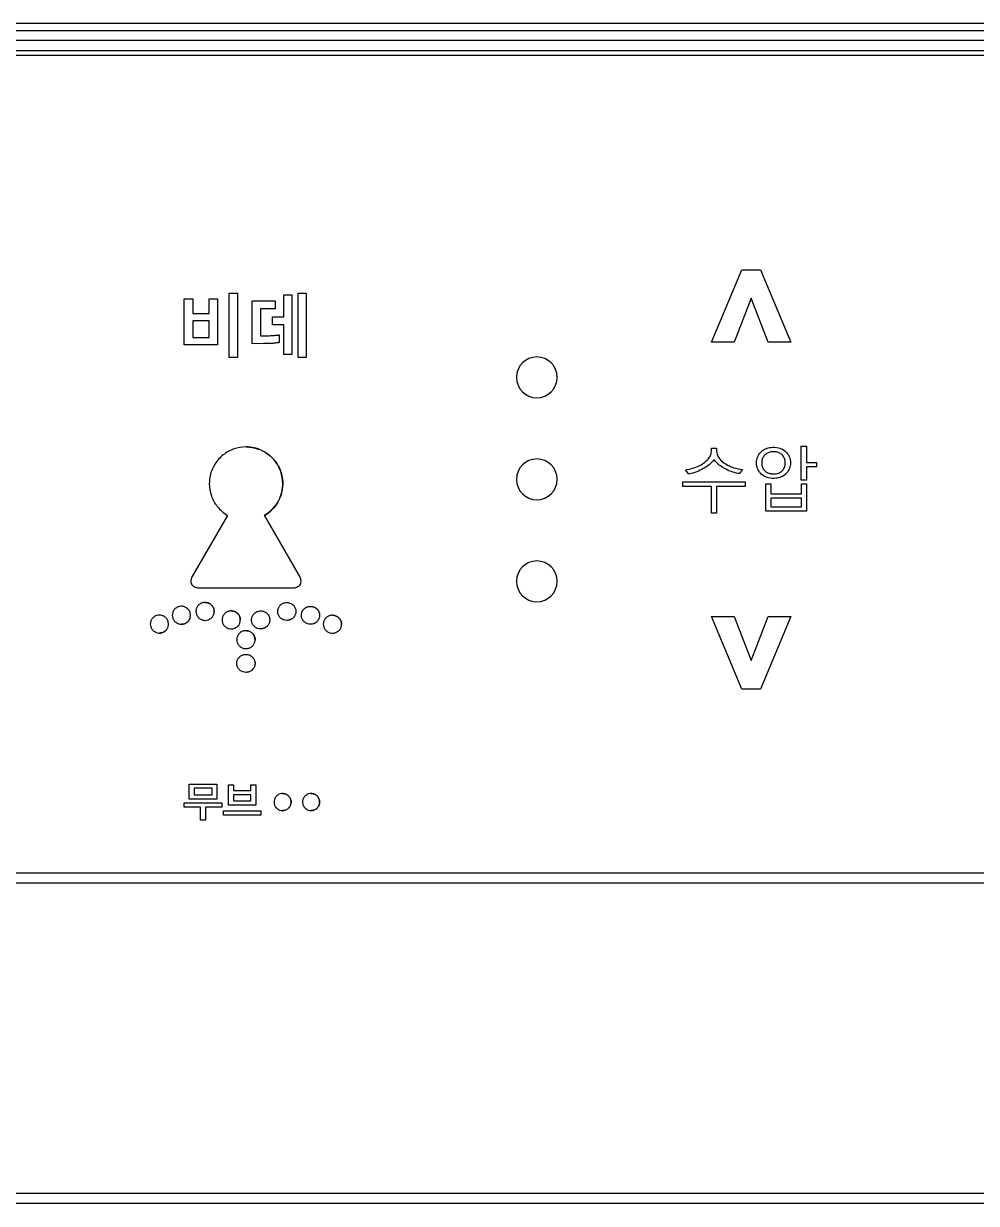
# Model space of a CAD drawing. Header units: millimetres. Extents: x 5 to 3846, y -2727 to 2747.
# Drawn here: x 1414.7 to 1461.4, y 1674.9 to 1732.7 of the extents above; entities that cross this region are included whole.
import ezdxf

# ---------------------------------------------------------------- set-up
doc = ezdxf.new("R2010")
doc.units = ezdxf.units.MM

msp = doc.modelspace()

# ---------------------------------------------------------------- linework, layer by layer
at = {"linetype": 'Continuous'}
for p, q in [((1581.015, 1732.726), (1367.765, 1732.726)), ((1367.765, 1732.394), (1581.015, 1732.394)), ((1581.015, 1731.895), (1367.765, 1731.895)), ((1581.015, 1731.386), (1367.765, 1731.386)), ((1367.765, 1731.186), (1581.015, 1731.186)), ((1448.449, 1717.108), (1449.928, 1720.663)), ((1449.928, 1720.663), (1450.853, 1720.663)), ((1450.853, 1720.663), (1452.329, 1717.108)), ((1422.617, 1719.239), (1423.032, 1719.239)), ((1422.617, 1716.973), (1422.617, 1719.239)), ((1423.032, 1719.239), (1423.032, 1718.523)), ((1423.032, 1719.239), (1423.032, 1719.239)), ((1423.032, 1719.239), (1423.032, 1718.523)), ((1423.837, 1719.239), (1424.253, 1719.239)), ((1423.837, 1718.523), (1423.837, 1719.239)), ((1424.253, 1719.239), (1424.253, 1719.239)), ((1424.253, 1719.239), (1424.253, 1716.973)), ((1424.253, 1719.239), (1424.253, 1716.973)), ((1424.815, 1719.508), (1425.23, 1719.508)), ((1424.815, 1716.357), (1424.815, 1719.508)), ((1425.23, 1719.508), (1425.23, 1719.508)), ((1425.23, 1719.508), (1425.23, 1716.357)), ((1425.23, 1719.508), (1425.23, 1716.357)), ((1427.489, 1719.436), (1427.89, 1719.436)), ((1427.489, 1718.355), (1427.489, 1719.436)), ((1427.89, 1719.436), (1427.89, 1716.5)), ((1427.89, 1719.436), (1427.89, 1719.436)), ((1427.89, 1719.436), (1427.89, 1716.5)), ((1428.195, 1719.508), (1428.596, 1719.508)), ((1428.195, 1716.357), (1428.195, 1719.508)), ((1428.596, 1719.508), (1428.596, 1719.508)), ((1428.596, 1719.508), (1428.596, 1716.357)), ((1428.596, 1719.508), (1428.596, 1716.357)), ((1450.387, 1719.268), (1449.552, 1717.108)), ((1451.218, 1717.108), (1450.387, 1719.268)), ((1425.943, 1719.142), (1427.067, 1719.142)), ((1425.943, 1717.034), (1425.943, 1719.142)), ((1426.358, 1718.753), (1426.358, 1717.424)), ((1427.067, 1718.753), (1426.358, 1718.753)), ((1426.358, 1718.753), (1426.358, 1718.753)), ((1426.358, 1718.753), (1426.358, 1717.424)), ((1427.067, 1719.142), (1427.067, 1718.753)), ((1427.067, 1719.142), (1427.067, 1718.753)), ((1427.067, 1719.142), (1427.067, 1719.142)), ((1427.067, 1718.753), (1427.067, 1718.753)), ((1423.032, 1718.523), (1423.837, 1718.523)), ((1423.032, 1718.523), (1423.032, 1718.523)), ((1423.032, 1718.162), (1423.032, 1717.338)), ((1423.032, 1718.162), (1423.032, 1717.338)), ((1423.837, 1718.162), (1423.032, 1718.162)), ((1423.032, 1718.162), (1423.032, 1718.162)), ((1423.837, 1717.338), (1423.837, 1718.162)), ((1426.945, 1718.355), (1427.489, 1718.355)), ((1426.945, 1717.968), (1426.945, 1718.355)), ((1427.489, 1717.968), (1426.945, 1717.968)), ((1427.489, 1716.5), (1427.489, 1717.968)), ((1424.253, 1716.973), (1422.617, 1716.973)), ((1423.032, 1717.338), (1423.837, 1717.338)), ((1423.032, 1717.338), (1423.032, 1717.338)), ((1424.253, 1716.973), (1424.253, 1716.973)), ((1426.501, 1717.038), (1425.943, 1717.034)), ((1426.501, 1717.038), (1425.943, 1717.034)), ((1425.943, 1717.034), (1425.943, 1717.034)), ((1426.358, 1717.424), (1426.673, 1717.424)), ((1426.358, 1717.424), (1426.358, 1717.424)), ((1426.501, 1717.038), (1426.501, 1717.038)), ((1427.01, 1717.059), (1427.01, 1717.059)), ((1427.264, 1717.467), (1427.264, 1717.087)), ((1427.264, 1717.467), (1427.264, 1717.467)), ((1427.264, 1717.467), (1427.264, 1717.087)), ((1427.264, 1717.087), (1427.264, 1717.087)), ((1449.552, 1717.108), (1448.449, 1717.108)), ((1452.329, 1717.108), (1451.218, 1717.108)), ((1425.23, 1716.357), (1424.815, 1716.357)), ((1425.23, 1716.357), (1425.23, 1716.357)), ((1427.89, 1716.5), (1427.489, 1716.5)), ((1427.89, 1716.5), (1427.89, 1716.5)), ((1428.596, 1716.357), (1428.195, 1716.357)), ((1428.596, 1716.357), (1428.596, 1716.357)), ((1425.645, 1711.977), (1425.645, 1711.977)), ((1448.441, 1711.909), (1448.696, 1711.909)), ((1452.843, 1712.013), (1453.096, 1712.013)), ((1452.843, 1710.346), (1452.843, 1712.013)), ((1453.096, 1712.013), (1453.096, 1711.219)), ((1453.096, 1711.219), (1453.591, 1711.219)), ((1453.591, 1711.219), (1453.591, 1710.994)), ((1447.331, 1710.648), (1447.175, 1710.861)), ((1449.965, 1710.878), (1449.815, 1710.669)), ((1453.096, 1710.994), (1453.096, 1710.346)), ((1453.591, 1710.994), (1453.096, 1710.994)), ((1427.442, 1710.174), (1427.442, 1710.174)), ((1447.049, 1710.04), (1447.049, 1710.266)), ((1447.049, 1710.266), (1450.091, 1710.266)), ((1448.441, 1710.04), (1447.049, 1710.04)), ((1448.441, 1708.735), (1448.441, 1710.04)), ((1448.696, 1710.04), (1448.696, 1708.735)), ((1450.091, 1710.04), (1448.696, 1710.04)), ((1450.091, 1710.266), (1450.091, 1710.04)), ((1451.103, 1710.166), (1451.353, 1710.166)), ((1451.103, 1708.825), (1451.103, 1710.166)), ((1451.353, 1710.166), (1451.353, 1709.685)), ((1453.096, 1710.346), (1452.843, 1710.346)), ((1452.847, 1709.685), (1452.847, 1710.166)), ((1452.847, 1710.166), (1453.096, 1710.166)), ((1453.096, 1710.166), (1453.096, 1708.825)), ((1451.353, 1709.685), (1452.847, 1709.685)), ((1452.847, 1709.462), (1451.353, 1709.462)), ((1451.353, 1709.462), (1451.353, 1709.048)), ((1452.847, 1709.048), (1452.847, 1709.462)), ((1453.096, 1708.825), (1451.103, 1708.825)), ((1451.353, 1709.048), (1452.847, 1709.048)), ((1424.737, 1708.622), (1423.019, 1705.651)), ((1428.262, 1705.647), (1426.548, 1708.62)), ((1426.548, 1708.62), (1426.548, 1708.62)), ((1426.548, 1708.62), (1428.262, 1705.647)), ((1448.696, 1708.735), (1448.441, 1708.735)), ((1428.262, 1705.647), (1428.262, 1705.647)), ((1423.353, 1705.071), (1427.927, 1705.068)), ((1423.637, 1704.354), (1423.637, 1704.354)), ((1427.639, 1704.35), (1427.639, 1704.35)), ((1421.4, 1703.731), (1421.4, 1703.731)), ((1422.476, 1704.169), (1422.476, 1704.169)), ((1424.085, 1703.914), (1424.085, 1703.914)), ((1424.917, 1703.94), (1424.917, 1703.94)), ((1426.36, 1703.939), (1426.36, 1703.939)), ((1428.8, 1704.164), (1428.8, 1704.164)), ((1429.876, 1703.725), (1429.876, 1703.725)), ((1448.452, 1703.663), (1449.562, 1703.663)), ((1449.928, 1700.108), (1448.452, 1703.663)), ((1449.562, 1703.663), (1450.393, 1701.504)), ((1450.393, 1701.504), (1451.228, 1703.663)), ((1452.331, 1703.663), (1450.853, 1700.108)), ((1451.228, 1703.663), (1452.331, 1703.663)), ((1422.477, 1703.288), (1422.477, 1703.288)), ((1423.636, 1703.475), (1423.636, 1703.475)), ((1424.917, 1703.058), (1424.917, 1703.058)), ((1425.363, 1703.499), (1425.363, 1703.499)), ((1426.359, 1703.057), (1426.359, 1703.057)), ((1427.638, 1703.471), (1427.638, 1703.471)), ((1428.8, 1703.283), (1428.8, 1703.283)), ((1430.324, 1703.286), (1430.324, 1703.286)), ((1421.4, 1702.854), (1421.4, 1702.854)), ((1425.638, 1702.971), (1425.638, 1702.971)), ((1426.086, 1702.529), (1426.086, 1702.529)), ((1429.876, 1702.848), (1429.876, 1702.848)), ((1425.637, 1702.09), (1425.637, 1702.09)), ((1425.637, 1701.807), (1425.637, 1701.807)), ((1425.637, 1700.926), (1425.637, 1700.926)), ((1450.853, 1700.108), (1449.928, 1700.108)), ((1422.855, 1695.452), (1424.219, 1695.452)), ((1422.855, 1694.713), (1422.855, 1695.452)), ((1423.097, 1695.245), (1423.097, 1694.92)), ((1423.976, 1695.245), (1423.097, 1695.245)), ((1423.097, 1695.245), (1423.097, 1695.245)), ((1423.097, 1695.245), (1423.097, 1694.92)), ((1423.976, 1694.92), (1423.976, 1695.245)), ((1424.219, 1695.452), (1424.219, 1694.713)), ((1424.219, 1695.452), (1424.219, 1695.452)), ((1424.219, 1695.452), (1424.219, 1694.713)), ((1424.785, 1694.416), (1424.785, 1695.41)), ((1424.785, 1695.41), (1425.029, 1695.41)), ((1425.029, 1695.41), (1425.029, 1695.131)), ((1425.029, 1695.41), (1425.029, 1695.131)), ((1425.029, 1695.41), (1425.029, 1695.41)), ((1425.029, 1695.131), (1425.885, 1695.131)), ((1425.029, 1695.131), (1425.029, 1695.131)), ((1425.885, 1695.41), (1426.129, 1695.41)), ((1425.885, 1695.131), (1425.885, 1695.41)), ((1426.129, 1695.41), (1426.129, 1694.416)), ((1426.129, 1695.41), (1426.129, 1695.41)), ((1426.129, 1695.41), (1426.129, 1694.416)), ((1422.617, 1694.533), (1424.455, 1694.533)), ((1422.617, 1694.322), (1422.617, 1694.533)), ((1424.219, 1694.713), (1422.855, 1694.713)), ((1423.097, 1694.92), (1423.976, 1694.92)), ((1423.097, 1694.92), (1423.097, 1694.92)), ((1424.219, 1694.713), (1424.219, 1694.713)), ((1424.455, 1694.533), (1424.455, 1694.322)), ((1424.455, 1694.533), (1424.455, 1694.322)), ((1424.455, 1694.533), (1424.455, 1694.533)), ((1426.129, 1694.416), (1424.785, 1694.416)), ((1425.029, 1694.917), (1425.029, 1694.629)), ((1425.029, 1694.917), (1425.029, 1694.629)), ((1425.885, 1694.917), (1425.029, 1694.917)), ((1425.029, 1694.917), (1425.029, 1694.917)), ((1425.029, 1694.629), (1425.885, 1694.629)), ((1425.029, 1694.629), (1425.029, 1694.629)), ((1425.885, 1694.629), (1425.885, 1694.917)), ((1426.129, 1694.416), (1426.129, 1694.416)), ((1423.406, 1694.322), (1422.617, 1694.322)), ((1423.406, 1693.688), (1423.406, 1694.322)), ((1423.65, 1694.322), (1423.65, 1693.688)), ((1423.65, 1694.322), (1423.65, 1693.688)), ((1424.455, 1694.322), (1423.65, 1694.322)), ((1423.65, 1694.322), (1423.65, 1694.322)), ((1424.455, 1694.322), (1424.455, 1694.322)), ((1424.538, 1694.132), (1426.376, 1694.132)), ((1424.538, 1693.921), (1424.538, 1694.132)), ((1426.376, 1693.921), (1424.538, 1693.921)), ((1426.376, 1694.132), (1426.376, 1694.132)), ((1426.376, 1694.132), (1426.376, 1693.921)), ((1426.376, 1694.132), (1426.376, 1693.921)), ((1426.376, 1693.921), (1426.376, 1693.921)), ((1423.65, 1693.688), (1423.406, 1693.688)), ((1423.65, 1693.688), (1423.65, 1693.688)), ((1358.565, 1691.098), (1590.215, 1691.098)), ((1590.215, 1690.598), (1358.565, 1690.598)), ((1367.765, 1675.398), (1581.015, 1675.398)), ((1581.015, 1674.898), (1367.765, 1674.898))]:
    msp.add_line(p, q, dxfattribs=at)
at = {"linetype": 'Continuous', "extrusion": (0, 0, -1)}
for centre in [(-1439.89, 1715.386), (-1439.89, 1710.386), (-1439.89, 1705.386)]:
    msp.add_circle(centre, 1, dxfattribs=at)
at = {"linetype": 'Continuous'}
for points, knots in [([(1427.01, 1717.059), (1427.007, 1717.059), (1427.005, 1717.058), (1426.961, 1717.054), (1426.92, 1717.051), (1426.838, 1717.047), (1426.797, 1717.045), (1426.701, 1717.041), (1426.646, 1717.04), (1426.561, 1717.038), (1426.531, 1717.038), (1426.501, 1717.038)], [0, 0, 0, 0, 0.014454, 0.014454, 0.257102, 0.257102, 0.499993, 0.499993, 0.823443, 0.823443, 1, 1, 1, 1]), ([(1427.01, 1717.059), (1426.973, 1717.055), (1426.936, 1717.052), (1426.851, 1717.047), (1426.803, 1717.045), (1426.701, 1717.041), (1426.646, 1717.04), (1426.561, 1717.038), (1426.531, 1717.038), (1426.501, 1717.038)], [0, 0, 0, 0, 0.218907, 0.218907, 0.500003, 0.500003, 0.823447, 0.823447, 1, 1, 1, 1]), ([(1426.673, 1717.424), (1426.682, 1717.424), (1426.692, 1717.424), (1426.749, 1717.426), (1426.797, 1717.428), (1426.874, 1717.432), (1426.902, 1717.434), (1426.958, 1717.438), (1426.986, 1717.44), (1427.013, 1717.442)], [0, 0, 0, 0, 0.082557, 0.082557, 0.506013, 0.506013, 0.759016, 0.759016, 1, 1, 1, 1]), ([(1427.264, 1717.087), (1427.234, 1717.083), (1427.204, 1717.08), (1427.147, 1717.073), (1427.12, 1717.07), (1427.065, 1717.065), (1427.037, 1717.062), (1427.01, 1717.059)], [0, 0, 0, 0, 0.352055, 0.352055, 0.676022, 0.676022, 1, 1, 1, 1]), ([(1427.264, 1717.087), (1427.234, 1717.083), (1427.204, 1717.08), (1427.147, 1717.073), (1427.12, 1717.07), (1427.065, 1717.065), (1427.037, 1717.062), (1427.01, 1717.059)], [0, 0, 0, 0, 0.352055, 0.352055, 0.676022, 0.676022, 1, 1, 1, 1]), ([(1427.013, 1717.442), (1427.021, 1717.443), (1427.029, 1717.443), (1427.07, 1717.447), (1427.104, 1717.45), (1427.167, 1717.456), (1427.196, 1717.459), (1427.238, 1717.464), (1427.251, 1717.466), (1427.264, 1717.467)], [0, 0, 0, 0, 0.093873, 0.093873, 0.5, 0.5, 0.843639, 0.843639, 1, 1, 1, 1]), ([(1425.645, 1711.977), (1425.443, 1711.977), (1425.239, 1711.943), (1424.859, 1711.81), (1424.678, 1711.709), (1424.364, 1711.458), (1424.226, 1711.304), (1424.011, 1710.962), (1423.931, 1710.769), (1423.858, 1710.442), (1423.843, 1710.309), (1423.843, 1710.177)], [0, 0, 0, 0, 0.214647, 0.214647, 0.429346, 0.429346, 0.643927, 0.643927, 0.860162, 0.860162, 1, 1, 1, 1]), ([(1425.645, 1711.977), (1425.846, 1711.976), (1426.051, 1711.942), (1426.431, 1711.808), (1426.612, 1711.707), (1426.926, 1711.455), (1427.064, 1711.3), (1427.277, 1710.959), (1427.356, 1710.766), (1427.428, 1710.44), (1427.442, 1710.306), (1427.442, 1710.174)], [0, 0, 0, 0, 0.214968, 0.214968, 0.430022, 0.430022, 0.64444, 0.64444, 0.85988, 0.85988, 1, 1, 1, 1]), ([(1427.442, 1710.174), (1427.443, 1710.375), (1427.409, 1710.578), (1427.278, 1710.958), (1427.178, 1711.139), (1426.928, 1711.453), (1426.775, 1711.591), (1426.434, 1711.807), (1426.242, 1711.887), (1425.914, 1711.961), (1425.779, 1711.977), (1425.645, 1711.977)], [0, 0, 0, 0, 0.214213, 0.214213, 0.428512, 0.428512, 0.642249, 0.642249, 0.857813, 0.857813, 1, 1, 1, 1]), ([(1447.175, 1710.861), (1447.405, 1710.886), (1447.636, 1710.95), (1447.967, 1711.118), (1448.087, 1711.195), (1448.251, 1711.343), (1448.307, 1711.404), (1448.384, 1711.525), (1448.411, 1711.584), (1448.447, 1711.731), (1448.441, 1711.821), (1448.441, 1711.909)], [0, 0, 0, 0, 0.386565, 0.386565, 0.617094, 0.617094, 0.750645, 0.750645, 0.854369, 0.854369, 1, 1, 1, 1]), ([(1448.696, 1711.909), (1448.696, 1711.813), (1448.689, 1711.713), (1448.737, 1711.55), (1448.773, 1711.482), (1448.882, 1711.336), (1448.965, 1711.263), (1449.2, 1711.093), (1449.368, 1711.012), (1449.679, 1710.917), (1449.822, 1710.891), (1449.965, 1710.878)], [0, 0, 0, 0, 0.159853, 0.159853, 0.282346, 0.282346, 0.461201, 0.461201, 0.762946, 0.762946, 1, 1, 1, 1]), ([(1452.081, 1710.649), (1452.016, 1710.589), (1451.94, 1710.539), (1451.778, 1710.47), (1451.69, 1710.448), (1451.48, 1710.426), (1451.352, 1710.432), (1451.146, 1710.483), (1451.063, 1710.518), (1450.916, 1710.615), (1450.849, 1710.676), (1450.743, 1710.816), (1450.703, 1710.897), (1450.659, 1711.055), (1450.65, 1711.134), (1450.653, 1711.304), (1450.668, 1711.397), (1450.733, 1711.563), (1450.782, 1711.638), (1450.854, 1711.717), (1450.868, 1711.731), (1450.883, 1711.744)], [0, 0, 0, 0, 0.105429, 0.105429, 0.210388, 0.210388, 0.358353, 0.358353, 0.463126, 0.463126, 0.568027, 0.568027, 0.671969, 0.671969, 0.764244, 0.764244, 0.87314, 0.87314, 0.976688, 0.976688, 1, 1, 1, 1]), ([(1450.883, 1711.744), (1450.947, 1711.804), (1451.022, 1711.853), (1451.183, 1711.923), (1451.27, 1711.944), (1451.481, 1711.967), (1451.609, 1711.962), (1451.817, 1711.911), (1451.902, 1711.875), (1452.052, 1711.778), (1452.12, 1711.716), (1452.225, 1711.576), (1452.265, 1711.495), (1452.307, 1711.338), (1452.316, 1711.261), (1452.313, 1711.093), (1452.297, 1711), (1452.232, 1710.833), (1452.184, 1710.757), (1452.11, 1710.677), (1452.096, 1710.663), (1452.081, 1710.649)], [0, 0, 0, 0, 0.104375, 0.104375, 0.208222, 0.208222, 0.357394, 0.357394, 0.463446, 0.463446, 0.569734, 0.569734, 0.672548, 0.672548, 0.763112, 0.763112, 0.872106, 0.872106, 0.976253, 0.976253, 1, 1, 1, 1]), ([(1451.903, 1711.591), (1451.86, 1711.631), (1451.809, 1711.665), (1451.7, 1711.713), (1451.642, 1711.728), (1451.493, 1711.746), (1451.398, 1711.743), (1451.251, 1711.708), (1451.194, 1711.686), (1451.092, 1711.622), (1451.047, 1711.581), (1450.975, 1711.488), (1450.948, 1711.436), (1450.914, 1711.329), (1450.906, 1711.274), (1450.903, 1711.153), (1450.91, 1711.085), (1450.944, 1710.969), (1450.969, 1710.917), (1451.02, 1710.847), (1451.04, 1710.824), (1451.061, 1710.804)], [0, 0, 0, 0, 0.100218, 0.100218, 0.19974, 0.19974, 0.354422, 0.354422, 0.455177, 0.455177, 0.556419, 0.556419, 0.652887, 0.652887, 0.744782, 0.744782, 0.856018, 0.856018, 0.950106, 0.950106, 1, 1, 1, 1]), ([(1448.57, 1711.366), (1448.511, 1711.264), (1448.423, 1711.18), (1448.149, 1710.962), (1447.943, 1710.846), (1447.599, 1710.711), (1447.466, 1710.673), (1447.331, 1710.648)], [0, 0, 0, 0, 0.241791, 0.241791, 0.719843, 0.719843, 1, 1, 1, 1]), ([(1449.815, 1710.669), (1449.6, 1710.699), (1449.387, 1710.766), (1449.023, 1710.948), (1448.859, 1711.051), (1448.662, 1711.235), (1448.608, 1711.296), (1448.57, 1711.366)], [0, 0, 0, 0, 0.448506, 0.448506, 0.837341, 0.837341, 1, 1, 1, 1]), ([(1451.061, 1710.804), (1451.103, 1710.763), (1451.153, 1710.729), (1451.259, 1710.682), (1451.317, 1710.667), (1451.466, 1710.647), (1451.56, 1710.649), (1451.708, 1710.683), (1451.765, 1710.704), (1451.866, 1710.766), (1451.912, 1710.807), (1451.984, 1710.898), (1452.012, 1710.95), (1452.048, 1711.056), (1452.057, 1711.112), (1452.062, 1711.234), (1452.056, 1711.301), (1452.024, 1711.417), (1452, 1711.469), (1451.949, 1711.542), (1451.927, 1711.567), (1451.903, 1711.591)], [0, 0, 0, 0, 0.098495, 0.098495, 0.196279, 0.196279, 0.3517, 0.3517, 0.451352, 0.451352, 0.551568, 0.551568, 0.647272, 0.647272, 0.740636, 0.740636, 0.851278, 0.851278, 0.944292, 0.944292, 1, 1, 1, 1]), ([(1423.843, 1710.177), (1423.843, 1709.976), (1423.877, 1709.772), (1424.01, 1709.393), (1424.11, 1709.212), (1424.374, 1708.883), (1424.546, 1708.734), (1424.737, 1708.622)], [0, 0, 0, 0, 0.32239, 0.32239, 0.644883, 0.644883, 1, 1, 1, 1]), ([(1426.548, 1708.62), (1426.678, 1708.696), (1426.799, 1708.789), (1427.051, 1709.038), (1427.173, 1709.207), (1427.35, 1709.57), (1427.408, 1709.77), (1427.438, 1710.038), (1427.442, 1710.106), (1427.442, 1710.174)], [0, 0, 0, 0, 0.241187, 0.241187, 0.567052, 0.567052, 0.892361, 0.892361, 1, 1, 1, 1]), ([(1427.442, 1710.174), (1427.442, 1709.973), (1427.408, 1709.77), (1427.276, 1709.392), (1427.176, 1709.212), (1426.912, 1708.882), (1426.739, 1708.732), (1426.548, 1708.62)], [0, 0, 0, 0, 0.321592, 0.321592, 0.643232, 0.643232, 1, 1, 1, 1]), ([(1423.019, 1705.651), (1422.983, 1705.589), (1422.954, 1705.52), (1422.939, 1705.412), (1422.938, 1705.375), (1422.95, 1705.303), (1422.963, 1705.267), (1422.999, 1705.209), (1423.021, 1705.184), (1423.076, 1705.138), (1423.112, 1705.119), (1423.203, 1705.085), (1423.261, 1705.075), (1423.33, 1705.072), (1423.342, 1705.071), (1423.353, 1705.071)], [0, 0, 0, 0, 0.253375, 0.253375, 0.38007, 0.38007, 0.508318, 0.508318, 0.620648, 0.620648, 0.758343, 0.758343, 0.960184, 0.960184, 1, 1, 1, 1]), ([(1427.927, 1705.068), (1427.999, 1705.068), (1428.072, 1705.077), (1428.173, 1705.118), (1428.205, 1705.136), (1428.262, 1705.182), (1428.287, 1705.212), (1428.32, 1705.272), (1428.33, 1705.304), (1428.342, 1705.375), (1428.341, 1705.415), (1428.325, 1705.511), (1428.304, 1705.567), (1428.273, 1705.628), (1428.267, 1705.638), (1428.262, 1705.647)], [0, 0, 0, 0, 0.252341, 0.252341, 0.379617, 0.379617, 0.508445, 0.508445, 0.621283, 0.621283, 0.759461, 0.759461, 0.961261, 0.961261, 1, 1, 1, 1]), ([(1424.085, 1703.914), (1424.085, 1703.962), (1424.077, 1704.011), (1424.046, 1704.102), (1424.022, 1704.145), (1423.962, 1704.221), (1423.925, 1704.254), (1423.843, 1704.308), (1423.796, 1704.328), (1423.698, 1704.352), (1423.646, 1704.356), (1423.545, 1704.347), (1423.494, 1704.334), (1423.402, 1704.291), (1423.359, 1704.262), (1423.286, 1704.192), (1423.256, 1704.15), (1423.212, 1704.06), (1423.198, 1704.012), (1423.191, 1703.947), (1423.19, 1703.931), (1423.19, 1703.915)], [0, 0, 0, 0, 0.104, 0.104, 0.208008, 0.208008, 0.312405, 0.312405, 0.420651, 0.420651, 0.530345, 0.530345, 0.640927, 0.640927, 0.750551, 0.750551, 0.859504, 0.859504, 0.96572, 0.96572, 1, 1, 1, 1]), ([(1423.637, 1704.354), (1423.652, 1704.354), (1423.667, 1704.353), (1423.732, 1704.347), (1423.783, 1704.333), (1423.875, 1704.29), (1423.918, 1704.26), (1423.99, 1704.189), (1424.021, 1704.147), (1424.064, 1704.057), (1424.077, 1704.009), (1424.084, 1703.945), (1424.085, 1703.929), (1424.085, 1703.914)], [0, 0, 0, 0, 0.063515, 0.063515, 0.28432, 0.28432, 0.503799, 0.503799, 0.722366, 0.722366, 0.934416, 0.934416, 1, 1, 1, 1]), ([(1427.195, 1703.955), (1427.19, 1703.906), (1427.193, 1703.856), (1427.216, 1703.761), (1427.235, 1703.715), (1427.288, 1703.634), (1427.322, 1703.597), (1427.398, 1703.537), (1427.443, 1703.512), (1427.537, 1703.48), (1427.588, 1703.471), (1427.688, 1703.471), (1427.74, 1703.48), (1427.836, 1703.513), (1427.882, 1703.538), (1427.961, 1703.602), (1427.996, 1703.641), (1428.049, 1703.726), (1428.068, 1703.774), (1428.087, 1703.87), (1428.089, 1703.919), (1428.077, 1704.015), (1428.062, 1704.063), (1428.018, 1704.15), (1427.988, 1704.189), (1427.918, 1704.257), (1427.877, 1704.286), (1427.786, 1704.329), (1427.737, 1704.343), (1427.636, 1704.353), (1427.585, 1704.35), (1427.486, 1704.327), (1427.438, 1704.306), (1427.353, 1704.252), (1427.315, 1704.217), (1427.253, 1704.137), (1427.229, 1704.092), (1427.204, 1704.015), (1427.198, 1703.985), (1427.195, 1703.955)], [0, 0, 0, 0, 0.052724, 0.052724, 0.105503, 0.105503, 0.157737, 0.157737, 0.211199, 0.211199, 0.26542, 0.26542, 0.320226, 0.320226, 0.375407, 0.375407, 0.430323, 0.430323, 0.484198, 0.484198, 0.536179, 0.536179, 0.588943, 0.588943, 0.641131, 0.641131, 0.69452, 0.69452, 0.749069, 0.749069, 0.803583, 0.803583, 0.858497, 0.858497, 0.913054, 0.913054, 0.967397, 0.967397, 1, 1, 1, 1]), ([(1421.4, 1703.731), (1421.349, 1703.731), (1421.298, 1703.723), (1421.203, 1703.69), (1421.158, 1703.665), (1421.079, 1703.602), (1421.044, 1703.564), (1420.992, 1703.479), (1420.972, 1703.432), (1420.956, 1703.354), (1420.953, 1703.324), (1420.953, 1703.294)], [0, 0, 0, 0, 0.218364, 0.218364, 0.436718, 0.436718, 0.655398, 0.655398, 0.871081, 0.871081, 1, 1, 1, 1]), ([(1420.953, 1703.294), (1420.953, 1703.245), (1420.961, 1703.196), (1420.993, 1703.105), (1421.017, 1703.061), (1421.078, 1702.985), (1421.115, 1702.952), (1421.198, 1702.898), (1421.245, 1702.878), (1421.343, 1702.855), (1421.395, 1702.851), (1421.496, 1702.861), (1421.546, 1702.875), (1421.638, 1702.918), (1421.681, 1702.948), (1421.753, 1703.019), (1421.783, 1703.061), (1421.826, 1703.15), (1421.839, 1703.199), (1421.849, 1703.295), (1421.846, 1703.344), (1421.824, 1703.439), (1421.805, 1703.485), (1421.752, 1703.567), (1421.719, 1703.603), (1421.642, 1703.664), (1421.598, 1703.688), (1421.503, 1703.722), (1421.451, 1703.731), (1421.4, 1703.731)], [0, 0, 0, 0, 0.069933, 0.069933, 0.139874, 0.139874, 0.210033, 0.210033, 0.282441, 0.282441, 0.355388, 0.355388, 0.428819, 0.428819, 0.501992, 0.501992, 0.574649, 0.574649, 0.645276, 0.645276, 0.714482, 0.714482, 0.785166, 0.785166, 0.854522, 0.854522, 0.925929, 0.925929, 1, 1, 1, 1]), ([(1422.477, 1703.288), (1422.528, 1703.288), (1422.579, 1703.296), (1422.675, 1703.33), (1422.72, 1703.355), (1422.799, 1703.418), (1422.833, 1703.457), (1422.885, 1703.542), (1422.904, 1703.589), (1422.924, 1703.684), (1422.926, 1703.734), (1422.914, 1703.83), (1422.899, 1703.879), (1422.855, 1703.967), (1422.825, 1704.007), (1422.755, 1704.075), (1422.713, 1704.104), (1422.623, 1704.147), (1422.573, 1704.161), (1422.473, 1704.171), (1422.422, 1704.168), (1422.323, 1704.145), (1422.275, 1704.125), (1422.19, 1704.07), (1422.151, 1704.035), (1422.09, 1703.956), (1422.065, 1703.91), (1422.036, 1703.819), (1422.029, 1703.773), (1422.029, 1703.727)], [0, 0, 0, 0, 0.072893, 0.072893, 0.145821, 0.145821, 0.218301, 0.218301, 0.289457, 0.289457, 0.358731, 0.358731, 0.429814, 0.429814, 0.499881, 0.499881, 0.571216, 0.571216, 0.643785, 0.643785, 0.716061, 0.716061, 0.789246, 0.789246, 0.862072, 0.862072, 0.934368, 0.934368, 1, 1, 1, 1]), ([(1422.029, 1703.727), (1422.029, 1703.679), (1422.037, 1703.63), (1422.069, 1703.538), (1422.093, 1703.495), (1422.153, 1703.42), (1422.19, 1703.386), (1422.272, 1703.333), (1422.32, 1703.313), (1422.404, 1703.292), (1422.441, 1703.288), (1422.477, 1703.288)], [0, 0, 0, 0, 0.208908, 0.208908, 0.417923, 0.417923, 0.626496, 0.626496, 0.842385, 0.842385, 1, 1, 1, 1]), ([(1423.19, 1703.915), (1423.19, 1703.866), (1423.198, 1703.817), (1423.23, 1703.725), (1423.255, 1703.681), (1423.316, 1703.605), (1423.353, 1703.572), (1423.436, 1703.518), (1423.484, 1703.498), (1423.566, 1703.479), (1423.601, 1703.475), (1423.636, 1703.475)], [0, 0, 0, 0, 0.210967, 0.210967, 0.421977, 0.421977, 0.633283, 0.633283, 0.850264, 0.850264, 1, 1, 1, 1]), ([(1423.636, 1703.475), (1423.686, 1703.474), (1423.738, 1703.483), (1423.833, 1703.516), (1423.879, 1703.541), (1423.958, 1703.603), (1423.992, 1703.642), (1424.045, 1703.727), (1424.065, 1703.774), (1424.081, 1703.853), (1424.085, 1703.883), (1424.085, 1703.914)], [0, 0, 0, 0, 0.218186, 0.218186, 0.436418, 0.436418, 0.654287, 0.654287, 0.869637, 0.869637, 1, 1, 1, 1]), ([(1425.363, 1703.499), (1425.363, 1703.548), (1425.355, 1703.598), (1425.323, 1703.69), (1425.299, 1703.734), (1425.238, 1703.81), (1425.2, 1703.843), (1425.117, 1703.897), (1425.07, 1703.917), (1424.972, 1703.94), (1424.921, 1703.943), (1424.82, 1703.933), (1424.77, 1703.919), (1424.678, 1703.876), (1424.636, 1703.846), (1424.564, 1703.775), (1424.533, 1703.733), (1424.49, 1703.643), (1424.476, 1703.593), (1424.469, 1703.529), (1424.468, 1703.514), (1424.468, 1703.499)], [0, 0, 0, 0, 0.10539, 0.10539, 0.210811, 0.210811, 0.316253, 0.316253, 0.424345, 0.424345, 0.532941, 0.532941, 0.642661, 0.642661, 0.751664, 0.751664, 0.860859, 0.860859, 0.968124, 0.968124, 1, 1, 1, 1]), ([(1424.917, 1703.94), (1424.933, 1703.94), (1424.949, 1703.939), (1425.016, 1703.932), (1425.066, 1703.918), (1425.158, 1703.874), (1425.2, 1703.844), (1425.271, 1703.773), (1425.301, 1703.731), (1425.343, 1703.641), (1425.357, 1703.592), (1425.363, 1703.528), (1425.363, 1703.514), (1425.363, 1703.499)], [0, 0, 0, 0, 0.070455, 0.070455, 0.290162, 0.290162, 0.507722, 0.507722, 0.725095, 0.725095, 0.938332, 0.938332, 1, 1, 1, 1]), ([(1425.915, 1703.543), (1425.91, 1703.494), (1425.914, 1703.444), (1425.936, 1703.348), (1425.956, 1703.302), (1426.009, 1703.219), (1426.043, 1703.183), (1426.12, 1703.122), (1426.165, 1703.098), (1426.259, 1703.066), (1426.309, 1703.057), (1426.41, 1703.057), (1426.461, 1703.066), (1426.557, 1703.1), (1426.603, 1703.125), (1426.682, 1703.189), (1426.716, 1703.227), (1426.768, 1703.313), (1426.787, 1703.36), (1426.807, 1703.456), (1426.809, 1703.505), (1426.796, 1703.602), (1426.781, 1703.651), (1426.737, 1703.739), (1426.707, 1703.779), (1426.637, 1703.847), (1426.595, 1703.876), (1426.505, 1703.918), (1426.455, 1703.932), (1426.355, 1703.942), (1426.304, 1703.939), (1426.206, 1703.915), (1426.158, 1703.895), (1426.073, 1703.84), (1426.035, 1703.805), (1425.974, 1703.726), (1425.949, 1703.68), (1425.925, 1703.604), (1425.918, 1703.574), (1425.915, 1703.543)], [0, 0, 0, 0, 0.053141, 0.053141, 0.106344, 0.106344, 0.158873, 0.158873, 0.212303, 0.212303, 0.266265, 0.266265, 0.320978, 0.320978, 0.376177, 0.376177, 0.430543, 0.430543, 0.483991, 0.483991, 0.53621, 0.53621, 0.589746, 0.589746, 0.642366, 0.642366, 0.695761, 0.695761, 0.749998, 0.749998, 0.80424, 0.80424, 0.859067, 0.859067, 0.913324, 0.913324, 0.96744, 0.96744, 1, 1, 1, 1]), ([(1428.077, 1704.001), (1428.087, 1703.954), (1428.089, 1703.904), (1428.077, 1703.808), (1428.063, 1703.76), (1428.019, 1703.674), (1427.99, 1703.634), (1427.921, 1703.566), (1427.879, 1703.537), (1427.79, 1703.494), (1427.74, 1703.48), (1427.672, 1703.472), (1427.655, 1703.471), (1427.638, 1703.471)], [0, 0, 0, 0, 0.185259, 0.185259, 0.370718, 0.370718, 0.553822, 0.553822, 0.74164, 0.74164, 0.934884, 0.934884, 1, 1, 1, 1]), ([(1428.355, 1703.769), (1428.35, 1703.72), (1428.353, 1703.67), (1428.376, 1703.574), (1428.396, 1703.528), (1428.448, 1703.446), (1428.482, 1703.409), (1428.559, 1703.349), (1428.604, 1703.324), (1428.698, 1703.291), (1428.749, 1703.283), (1428.85, 1703.283), (1428.902, 1703.291), (1428.998, 1703.325), (1429.044, 1703.35), (1429.123, 1703.414), (1429.158, 1703.452), (1429.21, 1703.537), (1429.229, 1703.585), (1429.249, 1703.681), (1429.25, 1703.73), (1429.238, 1703.827), (1429.223, 1703.876), (1429.179, 1703.963), (1429.15, 1704.003), (1429.079, 1704.071), (1429.038, 1704.1), (1428.948, 1704.142), (1428.898, 1704.156), (1428.798, 1704.166), (1428.746, 1704.163), (1428.647, 1704.14), (1428.598, 1704.12), (1428.513, 1704.065), (1428.474, 1704.03), (1428.413, 1703.95), (1428.389, 1703.905), (1428.364, 1703.829), (1428.358, 1703.799), (1428.355, 1703.769)], [0, 0, 0, 0, 0.052888, 0.052888, 0.105844, 0.105844, 0.158077, 0.158077, 0.211542, 0.211542, 0.2659, 0.2659, 0.320958, 0.320958, 0.376103, 0.376103, 0.430549, 0.430549, 0.484059, 0.484059, 0.536175, 0.536175, 0.589433, 0.589433, 0.641751, 0.641751, 0.694973, 0.694973, 0.749282, 0.749282, 0.803803, 0.803803, 0.859178, 0.859178, 0.913708, 0.913708, 0.967622, 0.967622, 1, 1, 1, 1]), ([(1428.362, 1703.631), (1428.355, 1703.664), (1428.352, 1703.698), (1428.354, 1703.781), (1428.363, 1703.831), (1428.397, 1703.922), (1428.423, 1703.965), (1428.485, 1704.04), (1428.523, 1704.073), (1428.608, 1704.124), (1428.655, 1704.143), (1428.753, 1704.164), (1428.805, 1704.166), (1428.906, 1704.154), (1428.957, 1704.139), (1429.048, 1704.094), (1429.09, 1704.063), (1429.16, 1703.99), (1429.189, 1703.948), (1429.222, 1703.874), (1429.232, 1703.844), (1429.238, 1703.814)], [0, 0, 0, 0, 0.072771, 0.072771, 0.178651, 0.178651, 0.284031, 0.284031, 0.389097, 0.389097, 0.496894, 0.496894, 0.605823, 0.605823, 0.716545, 0.716545, 0.825609, 0.825609, 0.934226, 0.934226, 1, 1, 1, 1]), ([(1429.238, 1703.814), (1429.248, 1703.766), (1429.251, 1703.716), (1429.238, 1703.619), (1429.224, 1703.571), (1429.18, 1703.484), (1429.15, 1703.444), (1429.081, 1703.376), (1429.039, 1703.347), (1428.95, 1703.305), (1428.9, 1703.291), (1428.834, 1703.284), (1428.817, 1703.283), (1428.801, 1703.283)], [0, 0, 0, 0, 0.186847, 0.186847, 0.373904, 0.373904, 0.55821, 0.55821, 0.745479, 0.745479, 0.937155, 0.937155, 1, 1, 1, 1]), ([(1430.324, 1703.286), (1430.324, 1703.334), (1430.316, 1703.383), (1430.284, 1703.474), (1430.26, 1703.517), (1430.2, 1703.592), (1430.163, 1703.626), (1430.081, 1703.679), (1430.033, 1703.7), (1429.935, 1703.724), (1429.883, 1703.728), (1429.781, 1703.718), (1429.731, 1703.704), (1429.638, 1703.661), (1429.595, 1703.632), (1429.523, 1703.561), (1429.492, 1703.519), (1429.449, 1703.429), (1429.435, 1703.38), (1429.429, 1703.317), (1429.428, 1703.302), (1429.428, 1703.288)], [0, 0, 0, 0, 0.104166, 0.104166, 0.208327, 0.208327, 0.313057, 0.313057, 0.421937, 0.421937, 0.532237, 0.532237, 0.642775, 0.642775, 0.752774, 0.752774, 0.86255, 0.86255, 0.968868, 0.968868, 1, 1, 1, 1]), ([(1429.876, 1703.725), (1429.89, 1703.725), (1429.905, 1703.724), (1429.97, 1703.718), (1430.02, 1703.704), (1430.113, 1703.662), (1430.156, 1703.632), (1430.229, 1703.561), (1430.26, 1703.519), (1430.303, 1703.429), (1430.317, 1703.38), (1430.324, 1703.316), (1430.324, 1703.301), (1430.324, 1703.286)], [0, 0, 0, 0, 0.062163, 0.062163, 0.282678, 0.282678, 0.502791, 0.502791, 0.722626, 0.722626, 0.935541, 0.935541, 1, 1, 1, 1]), ([(1422.89, 1703.56), (1422.88, 1703.536), (1422.868, 1703.513), (1422.828, 1703.451), (1422.795, 1703.414), (1422.718, 1703.354), (1422.674, 1703.329), (1422.579, 1703.296), (1422.528, 1703.288), (1422.477, 1703.288)], [0, 0, 0, 0, 0.149141, 0.149141, 0.425427, 0.425427, 0.708789, 0.708789, 1, 1, 1, 1]), ([(1424.468, 1703.499), (1424.468, 1703.451), (1424.477, 1703.401), (1424.509, 1703.31), (1424.533, 1703.266), (1424.594, 1703.19), (1424.631, 1703.156), (1424.715, 1703.102), (1424.762, 1703.082), (1424.861, 1703.058), (1424.912, 1703.055), (1425.013, 1703.065), (1425.064, 1703.079), (1425.155, 1703.122), (1425.198, 1703.152), (1425.269, 1703.223), (1425.299, 1703.265), (1425.342, 1703.355), (1425.356, 1703.403), (1425.363, 1703.468), (1425.363, 1703.484), (1425.363, 1703.499)], [0, 0, 0, 0, 0.104969, 0.104969, 0.209931, 0.209931, 0.315455, 0.315455, 0.424204, 0.424204, 0.53339, 0.53339, 0.643101, 0.643101, 0.751842, 0.751842, 0.860207, 0.860207, 0.966586, 0.966586, 1, 1, 1, 1]), ([(1426.796, 1703.59), (1426.807, 1703.542), (1426.809, 1703.492), (1426.797, 1703.394), (1426.782, 1703.345), (1426.738, 1703.258), (1426.709, 1703.218), (1426.639, 1703.15), (1426.597, 1703.122), (1426.508, 1703.079), (1426.458, 1703.065), (1426.392, 1703.058), (1426.375, 1703.057), (1426.359, 1703.057)], [0, 0, 0, 0, 0.187396, 0.187396, 0.375026, 0.375026, 0.559524, 0.559524, 0.746366, 0.746366, 0.937318, 0.937318, 1, 1, 1, 1]), ([(1429.428, 1703.288), (1429.428, 1703.24), (1429.436, 1703.191), (1429.467, 1703.1), (1429.491, 1703.056), (1429.551, 1702.981), (1429.587, 1702.948), (1429.67, 1702.894), (1429.717, 1702.874), (1429.814, 1702.849), (1429.866, 1702.845), (1429.968, 1702.854), (1430.019, 1702.868), (1430.111, 1702.91), (1430.155, 1702.94), (1430.228, 1703.01), (1430.259, 1703.052), (1430.303, 1703.142), (1430.317, 1703.191), (1430.324, 1703.255), (1430.324, 1703.27), (1430.324, 1703.286)], [0, 0, 0, 0, 0.104053, 0.104053, 0.208149, 0.208149, 0.312198, 0.312198, 0.420168, 0.420168, 0.529958, 0.529958, 0.6405, 0.6405, 0.750738, 0.750738, 0.860599, 0.860599, 0.966848, 0.966848, 1, 1, 1, 1]), ([(1421.678, 1702.949), (1421.652, 1702.929), (1421.623, 1702.911), (1421.548, 1702.875), (1421.498, 1702.862), (1421.432, 1702.855), (1421.416, 1702.854), (1421.4, 1702.854)], [0, 0, 0, 0, 0.33478, 0.33478, 0.840214, 0.840214, 1, 1, 1, 1]), ([(1426.086, 1702.529), (1426.086, 1702.578), (1426.078, 1702.628), (1426.046, 1702.72), (1426.021, 1702.764), (1425.96, 1702.84), (1425.923, 1702.874), (1425.839, 1702.927), (1425.792, 1702.947), (1425.694, 1702.971), (1425.642, 1702.974), (1425.541, 1702.964), (1425.491, 1702.95), (1425.399, 1702.906), (1425.357, 1702.877), (1425.285, 1702.806), (1425.254, 1702.763), (1425.211, 1702.673), (1425.197, 1702.624), (1425.191, 1702.56), (1425.19, 1702.545), (1425.19, 1702.53)], [0, 0, 0, 0, 0.10534, 0.10534, 0.210694, 0.210694, 0.316286, 0.316286, 0.424755, 0.424755, 0.533653, 0.533653, 0.643279, 0.643279, 0.752264, 0.752264, 0.861442, 0.861442, 0.968274, 0.968274, 1, 1, 1, 1]), ([(1425.19, 1702.53), (1425.19, 1702.482), (1425.198, 1702.433), (1425.229, 1702.342), (1425.253, 1702.299), (1425.313, 1702.223), (1425.349, 1702.19), (1425.432, 1702.136), (1425.479, 1702.115), (1425.577, 1702.091), (1425.629, 1702.087), (1425.73, 1702.097), (1425.781, 1702.11), (1425.873, 1702.153), (1425.916, 1702.182), (1425.989, 1702.252), (1426.02, 1702.295), (1426.064, 1702.385), (1426.078, 1702.433), (1426.085, 1702.498), (1426.086, 1702.514), (1426.086, 1702.529)], [0, 0, 0, 0, 0.104039, 0.104039, 0.208079, 0.208079, 0.312596, 0.312596, 0.420886, 0.420886, 0.530376, 0.530376, 0.640466, 0.640466, 0.750158, 0.750158, 0.859936, 0.859936, 0.966746, 0.966746, 1, 1, 1, 1]), ([(1425.638, 1702.971), (1425.653, 1702.971), (1425.669, 1702.971), (1425.734, 1702.964), (1425.785, 1702.95), (1425.876, 1702.907), (1425.919, 1702.877), (1425.991, 1702.806), (1426.021, 1702.764), (1426.065, 1702.674), (1426.079, 1702.625), (1426.085, 1702.56), (1426.086, 1702.545), (1426.086, 1702.529)], [0, 0, 0, 0, 0.06576, 0.06576, 0.284896, 0.284896, 0.502505, 0.502505, 0.720429, 0.720429, 0.934117, 0.934117, 1, 1, 1, 1]), ([(1425.191, 1701.411), (1425.186, 1701.362), (1425.189, 1701.312), (1425.212, 1701.217), (1425.232, 1701.171), (1425.285, 1701.09), (1425.319, 1701.053), (1425.396, 1700.992), (1425.441, 1700.967), (1425.536, 1700.934), (1425.588, 1700.926), (1425.689, 1700.926), (1425.74, 1700.935), (1425.835, 1700.968), (1425.88, 1700.994), (1425.959, 1701.057), (1425.994, 1701.096), (1426.047, 1701.182), (1426.066, 1701.23), (1426.085, 1701.326), (1426.087, 1701.375), (1426.074, 1701.472), (1426.059, 1701.52), (1426.015, 1701.606), (1425.986, 1701.646), (1425.915, 1701.714), (1425.873, 1701.743), (1425.783, 1701.786), (1425.732, 1701.8), (1425.632, 1701.81), (1425.58, 1701.806), (1425.482, 1701.783), (1425.434, 1701.762), (1425.349, 1701.708), (1425.311, 1701.673), (1425.249, 1701.593), (1425.225, 1701.547), (1425.2, 1701.47), (1425.194, 1701.44), (1425.191, 1701.411)], [0, 0, 0, 0, 0.052563, 0.052563, 0.105162, 0.105162, 0.157508, 0.157508, 0.211551, 0.211551, 0.266294, 0.266294, 0.32079, 0.32079, 0.375407, 0.375407, 0.430196, 0.430196, 0.484184, 0.484184, 0.536293, 0.536293, 0.588984, 0.588984, 0.641104, 0.641104, 0.694702, 0.694702, 0.749503, 0.749503, 0.803892, 0.803892, 0.858613, 0.858613, 0.913329, 0.913329, 0.967684, 0.967684, 1, 1, 1, 1]), ([(1426.075, 1701.457), (1426.085, 1701.409), (1426.087, 1701.359), (1426.075, 1701.263), (1426.06, 1701.215), (1426.017, 1701.129), (1425.988, 1701.089), (1425.918, 1701.021), (1425.877, 1700.992), (1425.787, 1700.948), (1425.737, 1700.934), (1425.67, 1700.927), (1425.653, 1700.926), (1425.637, 1700.926)], [0, 0, 0, 0, 0.185397, 0.185397, 0.370949, 0.370949, 0.554726, 0.554726, 0.743395, 0.743395, 0.937, 0.937, 1, 1, 1, 1]), ([(1427.847, 1694.614), (1427.852, 1694.567), (1427.849, 1694.519), (1427.827, 1694.428), (1427.808, 1694.384), (1427.758, 1694.305), (1427.726, 1694.27), (1427.652, 1694.212), (1427.609, 1694.189), (1427.521, 1694.159), (1427.473, 1694.151), (1427.38, 1694.152), (1427.333, 1694.161), (1427.245, 1694.193), (1427.203, 1694.217), (1427.131, 1694.276), (1427.099, 1694.312), (1427.05, 1694.392), (1427.032, 1694.437), (1427.013, 1694.528), (1427.011, 1694.576), (1427.023, 1694.669), (1427.037, 1694.715), (1427.079, 1694.799), (1427.107, 1694.838), (1427.174, 1694.902), (1427.214, 1694.93), (1427.299, 1694.969), (1427.346, 1694.981), (1427.439, 1694.99), (1427.486, 1694.987), (1427.577, 1694.964), (1427.622, 1694.945), (1427.7, 1694.893), (1427.735, 1694.861), (1427.792, 1694.787), (1427.814, 1694.744), (1427.838, 1694.672), (1427.844, 1694.643), (1427.847, 1694.614)], [0, 0, 0, 0, 0.053811, 0.053811, 0.107662, 0.107662, 0.161127, 0.161127, 0.215143, 0.215143, 0.268698, 0.268698, 0.322393, 0.322393, 0.376006, 0.376006, 0.429584, 0.429584, 0.483602, 0.483602, 0.537043, 0.537043, 0.59117, 0.59117, 0.644521, 0.644521, 0.698325, 0.698325, 0.75211, 0.75211, 0.805507, 0.805507, 0.859622, 0.859622, 0.913017, 0.913017, 0.966952, 0.966952, 1, 1, 1, 1]), ([(1427.431, 1694.987), (1427.465, 1694.988), (1427.499, 1694.983), (1427.577, 1694.964), (1427.622, 1694.945), (1427.7, 1694.893), (1427.735, 1694.86), (1427.792, 1694.786), (1427.814, 1694.744), (1427.833, 1694.685), (1427.837, 1694.671), (1427.84, 1694.657)], [0, 0, 0, 0, 0.178717, 0.178717, 0.428241, 0.428241, 0.674459, 0.674459, 0.923167, 0.923167, 1, 1, 1, 1]), ([(1429.245, 1694.614), (1429.25, 1694.567), (1429.247, 1694.519), (1429.226, 1694.428), (1429.207, 1694.384), (1429.156, 1694.305), (1429.124, 1694.27), (1429.05, 1694.212), (1429.008, 1694.189), (1428.919, 1694.159), (1428.872, 1694.151), (1428.778, 1694.152), (1428.731, 1694.161), (1428.643, 1694.193), (1428.601, 1694.217), (1428.529, 1694.276), (1428.498, 1694.312), (1428.449, 1694.392), (1428.431, 1694.437), (1428.411, 1694.528), (1428.409, 1694.576), (1428.421, 1694.669), (1428.435, 1694.715), (1428.477, 1694.799), (1428.506, 1694.837), (1428.573, 1694.902), (1428.612, 1694.93), (1428.697, 1694.969), (1428.744, 1694.981), (1428.837, 1694.99), (1428.885, 1694.987), (1428.975, 1694.964), (1429.02, 1694.945), (1429.098, 1694.893), (1429.133, 1694.861), (1429.19, 1694.787), (1429.213, 1694.744), (1429.236, 1694.672), (1429.242, 1694.643), (1429.245, 1694.614)], [0, 0, 0, 0, 0.053786, 0.053786, 0.10761, 0.10761, 0.161065, 0.161065, 0.215096, 0.215096, 0.268674, 0.268674, 0.322363, 0.322363, 0.37597, 0.37597, 0.429563, 0.429563, 0.483594, 0.483594, 0.537028, 0.537028, 0.591128, 0.591128, 0.644465, 0.644465, 0.698276, 0.698276, 0.752078, 0.752078, 0.805477, 0.805477, 0.859579, 0.859579, 0.912991, 0.912991, 0.966947, 0.966947, 1, 1, 1, 1]), ([(1428.829, 1694.987), (1428.863, 1694.988), (1428.897, 1694.983), (1428.976, 1694.964), (1429.02, 1694.945), (1429.098, 1694.893), (1429.133, 1694.861), (1429.19, 1694.786), (1429.213, 1694.744), (1429.232, 1694.685), (1429.235, 1694.671), (1429.238, 1694.657)], [0, 0, 0, 0, 0.178584, 0.178584, 0.428031, 0.428031, 0.674307, 0.674307, 0.923093, 0.923093, 1, 1, 1, 1]), ([(1427.84, 1694.657), (1427.847, 1694.625), (1427.85, 1694.593), (1427.848, 1694.514), (1427.839, 1694.466), (1427.806, 1694.379), (1427.782, 1694.337), (1427.721, 1694.266), (1427.685, 1694.234), (1427.604, 1694.186), (1427.559, 1694.169), (1427.487, 1694.155), (1427.459, 1694.152), (1427.432, 1694.152)], [0, 0, 0, 0, 0.130167, 0.130167, 0.320157, 0.320157, 0.509686, 0.509686, 0.699316, 0.699316, 0.889942, 0.889942, 1, 1, 1, 1]), ([(1429.238, 1694.657), (1429.245, 1694.625), (1429.248, 1694.593), (1429.246, 1694.514), (1429.237, 1694.466), (1429.204, 1694.379), (1429.18, 1694.337), (1429.12, 1694.266), (1429.083, 1694.235), (1429.003, 1694.186), (1428.958, 1694.169), (1428.885, 1694.155), (1428.858, 1694.152), (1428.83, 1694.152)], [0, 0, 0, 0, 0.130113, 0.130113, 0.320015, 0.320015, 0.509463, 0.509463, 0.699105, 0.699105, 0.889819, 0.889819, 1, 1, 1, 1])]:
    msp.add_open_spline(points, degree=3, knots=knots, dxfattribs=at)

doc.saveas('drawing.dxf')
